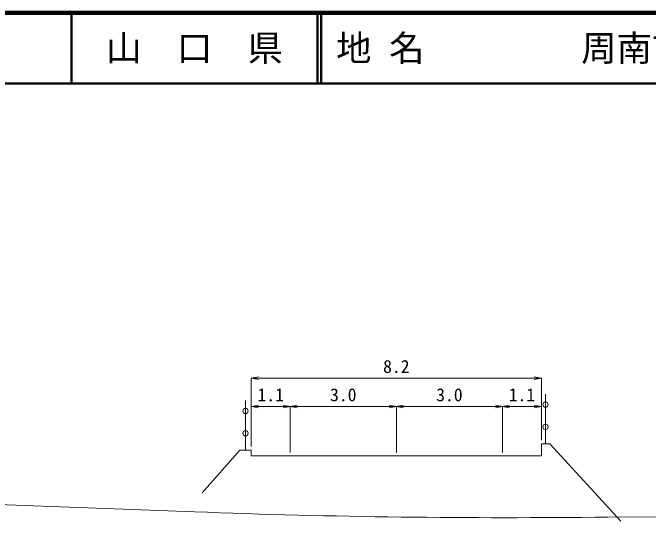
# Model space of a CAD drawing. Units: millimetres at full size, sheet at 1:1000, with parts at other scales. Extents: x 40000 to 680000, y 20000 to 380000.
# Drawn here: x 324677 to 414504, y 308140 to 380000 of the extents above; entities that cross this region are included whole.
import ezdxf
from ezdxf.enums import TextEntityAlignment as Align

# ---------------------------------------------------------------- set-up
doc = ezdxf.new("R2010")
doc.units = ezdxf.units.MM
doc.header["$LTSCALE"] = 1000
for name, color, linetype, lineweight in [('M-BGD', 7, 'Continuous', 13), ('M-STR-HTXT', 7, 'Continuous', 13), ('M-TTL', 2, 'Continuous', 140), ('M-TTL-LINE', 7, 'Continuous', 50)]:
    doc.layers.add(name, color=color, linetype=linetype, lineweight=lineweight)
doc.layers.add('M-TTL-TXT', color=7, linetype='Continuous')
doc.styles.add('ＭＳ ゴシック', font='')
doc.styles.get('ＭＳ ゴシック').set_extended_font_data('MS Gothic')

# ---------------------------------------------------------------- blocks, each defined once
blk = doc.blocks.new('open_arrow')
at = {"color": 0, "linetype": 'Continuous', "lineweight": -2}
blk.add_lwpolyline([(7.5, 1.25), (0, 0), (7.5, -1.25)], dxfattribs=at)

msp = doc.modelspace()

# ---------------------------------------------------------------- linework, layer by layer
at = {"layer": 'M-BGD'}
for p, q in [((399982, 319098), (399982, 326083)), ((357577, 318201), (357577, 325186))]:
    msp.add_line(p, q, dxfattribs=at)
for points in [[(358395, 318201), (358395, 317368), (363895, 317368), (378895, 317368), (393895, 317368), (399395, 317368), (399395, 319098), (400570, 319098), (410634, 308140)], [(358395, 318201), (356760, 318201), (351444, 312176)]]:
    msp.add_lwpolyline(points, dxfattribs=at)
for centre in [(399982, 324632), (357577, 323735), (399982, 321480), (357577, 320583)]:
    msp.add_circle(centre, 375, dxfattribs=at)
at = {"layer": 'M-STR-HTXT'}
for p, q in [((358395, 318701), (358395, 328364)), ((399395, 328363), (358395, 328363)), ((399395, 319598), (399395, 328364)), ((358395, 324359), (363895, 324359)), ((363895, 317868), (363895, 324360)), ((363895, 324359), (378895, 324359)), ((378895, 317868), (378895, 324360)), ((378895, 324359), (393895, 324359)), ((393895, 317868), (393895, 324360)), ((393895, 324359), (399395, 324359)), ((224734, 314077), (350368, 309472)), ((408787, 308736), (417718, 308763))]:
    msp.add_line(p, q, dxfattribs=at)
msp.add_arc((394288, 1476098), 1167452, 267.84398, 270.71157, dxfattribs=at)
at = {"layer": 'M-TTL'}
msp.add_line((680000, 380000), (40000, 380000), dxfattribs=at)
at = {"layer": 'M-TTL-LINE'}
for p, q in [((333000, 380000), (333000, 370000)), ((367750, 380000), (367750, 370000)), ((368250, 380000), (368250, 370000)), ((40000, 370000), (680000, 370000))]:
    msp.add_line(p, q, dxfattribs=at)

# ---------------------------------------------------------------- block references
at = {"layer": 'M-STR-HTXT', "xscale": 133, "yscale": 133}
for p in [(358395, 328363), (358395, 324359), (363895, 324359), (378895, 324359), (393895, 324359)]:
    msp.add_blockref('open_arrow', p, dxfattribs=at)
at = {"layer": 'M-STR-HTXT', "xscale": 133, "yscale": 133, "rotation": 180}
for p in [(399395, 328363), (363895, 324359), (378895, 324359), (393895, 324359), (399395, 324359)]:
    msp.add_blockref('open_arrow', p, dxfattribs=at)

# ---------------------------------------------------------------- texts
at = {"layer": 'M-STR-HTXT', "style": 'ＭＳ ゴシック'}
for s, p in [('8.2', (378895, 328551)), ('1.1', (361145, 324546)), ('3.0', (371395, 324546)), ('3.0', (386395, 324546)), ('1.1', (396645, 324546))]:
    msp.add_text(s, height=1833, dxfattribs=at).set_placement(p, align=Align.BOTTOM_CENTER)
at = {"layer": 'M-TTL-TXT', "style": 'ＭＳ ゴシック'}
for s, p in [('地 名', (370380, 375000)), ('周南市大字鹿野上', (405024, 375000))]:
    msp.add_text(s, height=3666, dxfattribs=at).set_placement(p, align=Align.MIDDLE_LEFT)
msp.add_text('山\u3000口\u3000県', height=3666, dxfattribs=at).set_placement((350375, 375000), align=Align.MIDDLE_CENTER)

doc.saveas('drawing.dxf')
